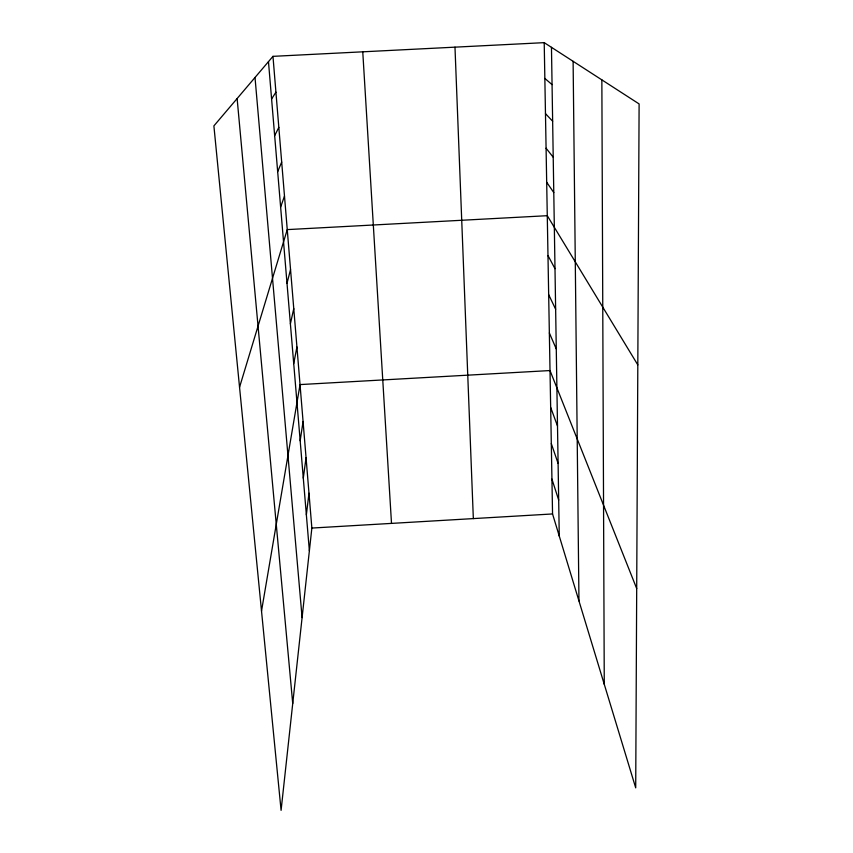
<?xml version="1.0" encoding="UTF-8"?>
<svg xmlns="http://www.w3.org/2000/svg" width="853" height="853" viewBox="0 0 853 853"><rect width="100%" height="100%" fill="white"/><g stroke="black" fill="none" stroke-linecap="round" stroke-linejoin="round"><path stroke-width="1.28" d="M272.971 56.351L311.857 528.06L281.085 810.35L213.89 125.892L272.971 56.351L544.214 42.65L639.11 103.927L635.709 787.863L552.552 513.954L544.214 42.65M306.366 514.828L308.978 493.205M303.295 478.138L306.056 457.688M300.171 440.713L303.071 421.489M261.519 611.068L300.032 384.586L550.014 370.554L636.701 588.559M293.72 363.591L296.929 346.979M290.393 323.841L293.763 308.615M287.003 283.281L290.542 269.505M239.544 387.251L287.248 229.606L547.274 215.692L637.809 364.892M280.626 207.076L284.486 196.105M277.673 171.666L281.682 162.049M274.655 135.648L278.824 127.417M271.595 98.98L275.924 92.188M311.857 528.06L552.552 513.954M544.854 78.433L552.051 84.607M545.472 113.62L552.637 121.222M546.08 148.219L553.213 157.208M546.688 182.233L553.778 192.565M547.978 255.559L554.994 268.695M548.671 294.637L555.644 309.234M549.353 332.969L556.273 348.941M550.665 407.425L557.51 426.02M551.305 443.603L558.107 463.424M551.934 479.109L558.694 500.103M237.123 98.543L292.728 703.49M255.015 77.484L302.09 617.615M268.471 61.651L309.372 550.814M362.76 51.82L391.506 523.401M454.98 47.16L473.34 518.603M551.465 47.32L559.259 536.079M573.109 61.309L578.963 600.97M601.855 79.862L604.265 684.309"/></g></svg>
